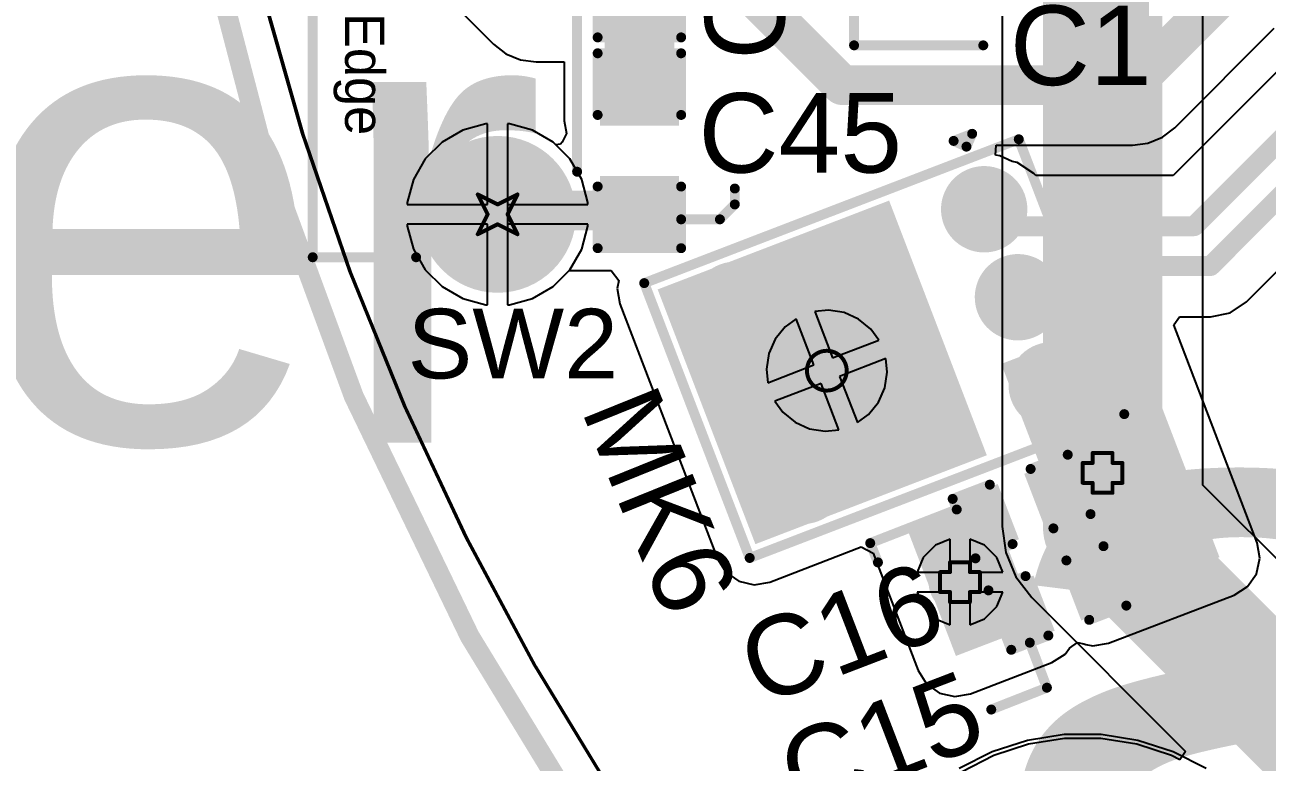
# Model space of a CAD drawing. Header units: millimetres. Extents: x -2.4 to 8.6, y -1 to 5.2.
# Drawn here: x -0.532 to 0.093, y 0.105 to 0.475 of the extents above; entities that cross this region are included whole.
import ezdxf

# ---------------------------------------------------------------- set-up
doc = ezdxf.new("R2010")
doc.units = ezdxf.units.MM
doc.header["$MEASUREMENT"] = 0
for name, color, linetype in [('BottomLayer', 5, 'Continuous'), ('BottomOverlay', 54, 'Continuous'), ('BottomSolder', 6, 'Continuous'), ('DrillDrawing', 1, 'Continuous'), ('Mechanical1', 6, 'Continuous'), ('Mechanical2', 216, 'Continuous'), ('MultiLayer', 9, 'Continuous'), ('PadHoleLayer', 156, 'Continuous'), ('TopLayer', 1, 'Continuous'), ('TopOverlay', 2, 'Continuous'), ('TopPaste', 8, 'Continuous'), ('TopSolder', 216, 'Continuous'), ('ViaHoleLayer', 16, 'Continuous')]:
    doc.layers.add(name, color=color, linetype=linetype)
doc.styles.add('Arial', font='', dxfattribs={"height": 0.2})
doc.styles.add('Arial Black', font='', dxfattribs={"height": 0.2})
doc.styles.get('Arial').set_extended_font_data('Arial')
doc.styles.get('Arial Black').set_extended_font_data('Arial Black', bold=True)

# ---------------------------------------------------------------- blocks, each defined once
blk = doc.blocks.new('K2_1101DF_C4DW_01_1')
at = {"layer": 'BottomLayer'}
h = blk.add_hatch(color=5, dxfattribs=at)
edge = h.paths.add_edge_path()
edge.add_arc((-0.09843, 0), 0.03543, 0, 360)
h = blk.add_hatch(color=5, dxfattribs=at)
edge = h.paths.add_edge_path()
edge.add_arc((0.09843, 0), 0.03543, 0, 360)
at = {"layer": 'BottomSolder'}
h = blk.add_hatch(color=6, dxfattribs=at)
edge = h.paths.add_edge_path()
edge.add_arc((-0.09843, 0), 0.03943, 0, 360)
h = blk.add_hatch(color=6, dxfattribs=at)
edge = h.paths.add_edge_path()
edge.add_arc((0.09843, 0), 0.03943, 0, 360)
at = {"layer": 'MultiLayer'}
h = blk.add_hatch(color=9, dxfattribs=at)
edge = h.paths.add_edge_path()
edge.add_arc((-0.09843, 0), 0.03543, 0, 360)
h = blk.add_hatch(color=9, dxfattribs=at)
edge = h.paths.add_edge_path()
edge.add_arc((0.09843, 0), 0.03543, 0, 360)
at = {"layer": 'PadHoleLayer'}
h = blk.add_hatch(color=156, dxfattribs=at)
edge = h.paths.add_edge_path()
edge.add_arc((-0.09843, 0), 0.01811, 0, 360)
h = blk.add_hatch(color=156, dxfattribs=at)
edge = h.paths.add_edge_path()
edge.add_arc((0.09843, 0), 0.01811, 0, 360)
at = {"layer": 'TopLayer'}
h = blk.add_hatch(color=1, dxfattribs=at)
edge = h.paths.add_edge_path()
edge.add_arc((-0.09843, 0), 0.03543, 0, 360)
h = blk.add_hatch(color=1, dxfattribs=at)
edge = h.paths.add_edge_path()
edge.add_arc((0.09843, 0), 0.03543, 0, 360)
at = {"layer": 'TopSolder'}
h = blk.add_hatch(color=216, dxfattribs=at)
edge = h.paths.add_edge_path()
edge.add_arc((-0.09843, 0), 0.03943, 0, 360)
h = blk.add_hatch(color=216, dxfattribs=at)
edge = h.paths.add_edge_path()
edge.add_arc((0.09843, 0), 0.03943, 0, 360)
at = {"layer": 'TopOverlay'}
for points, const_width in [([(0.077, 0.04), (-0.078, 0.04)], 0.005), ([(-0.12, -0.093), (-0.12, -0.041)], 0.005), ([(0.12, -0.093), (0.12, -0.041)], 0.005), ([(-0.095, -0.07), (-0.087, -0.062)], 0.01), ([(-0.073, -0.062), (-0.087, -0.062)], 0.01), ([(-0.095, -0.082), (-0.095, -0.07)], 0.01), ([(0.12, -0.093), (-0.12, -0.093)], 0.005)]:
    blk.add_lwpolyline(points, dxfattribs=dict(at, const_width=const_width))
for points, const_width in [([(-0.07925, 0.04, 1), (-0.07675, 0.04, 1)], 0.0025), ([(0.07575, 0.04, 1), (0.07825, 0.04, 1)], 0.0025), ([(-0.12125, -0.041, 1), (-0.11875, -0.041, 1)], 0.0025), ([(0.11875, -0.041, 1), (0.12125, -0.041, 1)], 0.0025), ([(-0.0895, -0.062, 1), (-0.0845, -0.062, 1)], 0.005), ([(-0.0895, -0.062, 1), (-0.0845, -0.062, 1)], 0.005), ([(-0.0755, -0.062, 1), (-0.0705, -0.062, 1)], 0.005), ([(-0.0975, -0.07, 1), (-0.0925, -0.07, 1)], 0.005), ([(-0.0975, -0.07, 1), (-0.0925, -0.07, 1)], 0.005), ([(-0.0975, -0.082, 1), (-0.0925, -0.082, 1)], 0.005), ([(-0.12125, -0.093, 1), (-0.11875, -0.093, 1)], 0.0025), ([(-0.12125, -0.093, 1), (-0.11875, -0.093, 1)], 0.0025), ([(0.11875, -0.093, 1), (0.12125, -0.093, 1)], 0.0025), ([(0.11875, -0.093, 1), (0.12125, -0.093, 1)], 0.0025)]:
    blk.add_lwpolyline(points, format="xyb", close=True, dxfattribs=dict(at, const_width=const_width))
blk.add_text('PCB Edge', height=0.019685, dxfattribs=at).set_placement((-0.06428, -0.07672))
blk = doc.blocks.new('R___0603_2')
at = {"layer": 'TopLayer'}
for points in [[(-0.015, 0.0175), (-0.015, -0.0175), (-0.045, -0.0175), (-0.045, 0.0175)], [(0.045, 0.0175), (0.045, -0.0175), (0.015, -0.0175), (0.015, 0.0175)]]:
    blk.add_hatch(color=1, dxfattribs=at).paths.add_polyline_path(points)
at = {"layer": 'TopPaste'}
for points in [[(-0.015, 0.0175), (-0.015, -0.0175), (-0.045, -0.0175), (-0.045, 0.0175)], [(0.045, 0.0175), (0.045, -0.0175), (0.015, -0.0175), (0.015, 0.0175)]]:
    blk.add_hatch(color=8, dxfattribs=at).paths.add_polyline_path(points)
at = {"layer": 'TopSolder'}
for points in [[(-0.011, 0.0215), (-0.011, -0.0215), (-0.049, -0.0215), (-0.049, 0.0215)], [(0.049, 0.0215), (0.049, -0.0215), (0.011, -0.0215), (0.011, 0.0215)]]:
    blk.add_hatch(color=216, dxfattribs=at).paths.add_polyline_path(points)
at = {"layer": 'TopOverlay', "const_width": 0.005}
for points in [[(-0.048, 0.021), (-0.048, -0.021)], [(-0.048, 0.021), (0.048, 0.021)], [(0.048, 0.021), (0.048, -0.021)], [(-0.048, -0.021), (0.048, -0.021)]]:
    blk.add_lwpolyline(points, dxfattribs=at)
at = {"layer": 'TopOverlay', "const_width": 0.0025}
for points in [[(-0.04925, 0.021, 1), (-0.04675, 0.021, 1)], [(-0.04925, 0.021, 1), (-0.04675, 0.021, 1)], [(0.04675, 0.021, 1), (0.04925, 0.021, 1)], [(0.04675, 0.021, 1), (0.04925, 0.021, 1)], [(-0.04925, -0.021, 1), (-0.04675, -0.021, 1)], [(-0.04925, -0.021, 1), (-0.04675, -0.021, 1)], [(0.04675, -0.021, 1), (0.04925, -0.021, 1)], [(0.04675, -0.021, 1), (0.04925, -0.021, 1)]]:
    blk.add_lwpolyline(points, format="xyb", close=True, dxfattribs=at)
blk = doc.blocks.new('C___0603_5')
at = {"layer": 'TopLayer'}
for points in [[(-0.015, 0.0175), (-0.015, -0.0175), (-0.045, -0.0175), (-0.045, 0.0175)], [(0.045, 0.0175), (0.045, -0.0175), (0.015, -0.0175), (0.015, 0.0175)]]:
    blk.add_hatch(color=1, dxfattribs=at).paths.add_polyline_path(points)
at = {"layer": 'TopPaste'}
for points in [[(-0.015, 0.0175), (-0.015, -0.0175), (-0.045, -0.0175), (-0.045, 0.0175)], [(0.045, 0.0175), (0.045, -0.0175), (0.015, -0.0175), (0.015, 0.0175)]]:
    blk.add_hatch(color=8, dxfattribs=at).paths.add_polyline_path(points)
at = {"layer": 'TopSolder'}
for points in [[(-0.01264, 0.01986), (-0.01264, -0.01986), (-0.04736, -0.01986), (-0.04736, 0.01986)], [(0.04736, 0.01986), (0.04736, -0.01986), (0.01264, -0.01986), (0.01264, 0.01986)]]:
    blk.add_hatch(color=216, dxfattribs=at).paths.add_polyline_path(points)
at = {"layer": 'TopOverlay', "const_width": 0.005}
for points in [[(-0.049, 0.021), (-0.049, -0.021)], [(-0.049, 0.021), (-0.018, 0.021)], [(0.018, 0.021), (0.049, 0.021)], [(0.049, 0.021), (0.049, -0.021)], [(-0.049, -0.021), (-0.018, -0.021)], [(0.018, -0.021), (0.049, -0.021)]]:
    blk.add_lwpolyline(points, dxfattribs=at)
at = {"layer": 'TopOverlay', "const_width": 0.0025}
for points in [[(-0.05025, 0.021, 1), (-0.04775, 0.021, 1)], [(-0.05025, 0.021, 1), (-0.04775, 0.021, 1)], [(-0.01925, 0.021, 1), (-0.01675, 0.021, 1)], [(0.01675, 0.021, 1), (0.01925, 0.021, 1)], [(0.04775, 0.021, 1), (0.05025, 0.021, 1)], [(0.04775, 0.021, 1), (0.05025, 0.021, 1)], [(-0.05025, -0.021, 1), (-0.04775, -0.021, 1)], [(-0.05025, -0.021, 1), (-0.04775, -0.021, 1)], [(-0.01925, -0.021, 1), (-0.01675, -0.021, 1)], [(0.01675, -0.021, 1), (0.01925, -0.021, 1)], [(0.04775, -0.021, 1), (0.05025, -0.021, 1)], [(0.04775, -0.021, 1), (0.05025, -0.021, 1)]]:
    blk.add_lwpolyline(points, format="xyb", close=True, dxfattribs=at)
blk = doc.blocks.new('SPM0687LR5H_1_22')
at = {"layer": 'BottomSolder'}
h = blk.add_hatch(color=6, dxfattribs=at)
edge = h.paths.add_edge_path()
edge.add_arc((0, -0.03594), 0.004, 0, 360)
at = {"layer": 'PadHoleLayer'}
h = blk.add_hatch(color=156, dxfattribs=at)
edge = h.paths.add_edge_path()
edge.add_arc((0, -0.03594), 0.02018, 0, 360)
at = {"layer": 'TopLayer'}
h = blk.add_hatch(color=1, dxfattribs=at)
edge = h.paths.add_edge_path()
edge.add_arc((-0.0474, 0.06705), 0.01772, 0, 360)
h = blk.add_hatch(color=1, dxfattribs=at)
edge = h.paths.add_edge_path()
edge.add_arc((0, 0.06705), 0.01772, 0, 360)
h = blk.add_hatch(color=1, dxfattribs=at)
edge = h.paths.add_edge_path()
edge.add_arc((0.0474, 0.06705), 0.01772, 0, 360)
h = blk.add_hatch(color=1, dxfattribs=at)
edge = h.paths.add_edge_path()
edge.add_arc((0, -0.03594), 0.03299, 0, 360)
h = blk.add_hatch(color=1, dxfattribs=at)
edge = h.paths.add_edge_path()
edge.add_arc((-0.0474, -0.06705), 0.01772, 0, 360)
h = blk.add_hatch(color=1, dxfattribs=at)
edge = h.paths.add_edge_path()
edge.add_arc((0.0474, -0.06705), 0.01772, 0, 360)
at = {"layer": 'TopPaste'}
h = blk.add_hatch(color=8, dxfattribs=at)
edge = h.paths.add_edge_path()
edge.add_arc((-0.0474, 0.06705), 0.01772, 0, 360)
h = blk.add_hatch(color=8, dxfattribs=at)
edge = h.paths.add_edge_path()
edge.add_arc((0, 0.06705), 0.01772, 0, 360)
h = blk.add_hatch(color=8, dxfattribs=at)
edge = h.paths.add_edge_path()
edge.add_arc((0.0474, 0.06705), 0.01772, 0, 360)
h = blk.add_hatch(color=8, dxfattribs=at)
edge = h.paths.add_edge_path()
edge.add_arc((-0.0474, -0.06705), 0.01772, 0, 360)
h = blk.add_hatch(color=8, dxfattribs=at)
edge = h.paths.add_edge_path()
edge.add_arc((0.0474, -0.06705), 0.01772, 0, 360)
at = {"layer": 'TopSolder'}
h = blk.add_hatch(color=216, dxfattribs=at)
edge = h.paths.add_edge_path()
edge.add_arc((-0.0474, 0.06705), 0.02172, 0, 360)
h = blk.add_hatch(color=216, dxfattribs=at)
edge = h.paths.add_edge_path()
edge.add_arc((0, 0.06705), 0.02172, 0, 360)
h = blk.add_hatch(color=216, dxfattribs=at)
edge = h.paths.add_edge_path()
edge.add_arc((0.0474, 0.06705), 0.02172, 0, 360)
h = blk.add_hatch(color=216, dxfattribs=at)
edge = h.paths.add_edge_path()
edge.add_arc((0, -0.03594), 0.03699, 0, 360)
h = blk.add_hatch(color=216, dxfattribs=at)
edge = h.paths.add_edge_path()
edge.add_arc((-0.0474, -0.06705), 0.02172, 0, 360)
h = blk.add_hatch(color=216, dxfattribs=at)
edge = h.paths.add_edge_path()
edge.add_arc((0.0474, -0.06705), 0.02172, 0, 360)
at = {"layer": 'TopOverlay', "const_width": 0.005}
for points in [[(-0.07402, 0.09591), (0.07402, 0.09591)], [(-0.07402, -0.10591), (-0.07402, 0.09591)], [(0.07402, -0.10591), (0.07402, 0.09591)], [(-0.08, 0.07), (-0.085, 0.075)], [(-0.085, 0.065), (-0.085, 0.075)], [(-0.085, 0.065), (-0.08, 0.07)], [(-0.07402, -0.10591), (0.07402, -0.10591)]]:
    blk.add_lwpolyline(points, dxfattribs=at)
at = {"layer": 'TopOverlay', "const_width": 0.0025}
for points in [[(-0.07527, 0.09591, 1), (-0.07277, 0.09591, 1)], [(-0.07527, 0.09591, 1), (-0.07277, 0.09591, 1)], [(0.07277, 0.09591, 1), (0.07527, 0.09591, 1)], [(0.07277, 0.09591, 1), (0.07527, 0.09591, 1)], [(-0.08625, 0.075, 1), (-0.08375, 0.075, 1)], [(-0.08625, 0.075, 1), (-0.08375, 0.075, 1)], [(-0.08125, 0.07, 1), (-0.07875, 0.07, 1)], [(-0.08125, 0.07, 1), (-0.07875, 0.07, 1)], [(-0.08625, 0.065, 1), (-0.08375, 0.065, 1)], [(-0.08625, 0.065, 1), (-0.08375, 0.065, 1)], [(-0.07527, -0.10591, 1), (-0.07277, -0.10591, 1)], [(-0.07527, -0.10591, 1), (-0.07277, -0.10591, 1)], [(0.07277, -0.10591, 1), (0.07527, -0.10591, 1)], [(0.07277, -0.10591, 1), (0.07527, -0.10591, 1)]]:
    blk.add_lwpolyline(points, format="xyb", close=True, dxfattribs=at)
blk = doc.blocks.new('C___0402_61')
at = {"layer": 'TopLayer'}
for points in [[(-0.0275, -0.0125), (-0.0275, 0.0125), (-0.0095, 0.0125), (-0.0095, -0.0125)], [(0.0095, -0.0125), (0.0095, 0.0125), (0.0275, 0.0125), (0.0275, -0.0125)]]:
    blk.add_hatch(color=1, dxfattribs=at).paths.add_polyline_path(points)
at = {"layer": 'TopPaste'}
for points in [[(-0.0275, -0.0125), (-0.0275, 0.0125), (-0.0095, 0.0125), (-0.0095, -0.0125)], [(0.0095, -0.0125), (0.0095, 0.0125), (0.0275, 0.0125), (0.0275, -0.0125)]]:
    blk.add_hatch(color=8, dxfattribs=at).paths.add_polyline_path(points)
at = {"layer": 'TopSolder'}
for points in [[(-0.02986, -0.01486), (-0.02986, 0.01486), (-0.00714, 0.01486), (-0.00714, -0.01486)], [(0.00714, -0.01486), (0.00714, 0.01486), (0.02986, 0.01486), (0.02986, -0.01486)]]:
    blk.add_hatch(color=216, dxfattribs=at).paths.add_polyline_path(points)
at = {"layer": 'TopOverlay', "const_width": 0.005}
for points in [[(-0.031, -0.016), (-0.031, 0.016)], [(-0.011, 0.016), (-0.031, 0.016)], [(0.031, 0.016), (0.011, 0.016)], [(0.031, -0.016), (0.031, 0.016)], [(-0.011, -0.016), (-0.031, -0.016)], [(0.031, -0.016), (0.011, -0.016)]]:
    blk.add_lwpolyline(points, dxfattribs=at)
at = {"layer": 'TopOverlay', "const_width": 0.0025}
for points in [[(-0.03225, 0.016, 1), (-0.02975, 0.016, 1)], [(-0.03225, 0.016, 1), (-0.02975, 0.016, 1)], [(-0.01225, 0.016, 1), (-0.00975, 0.016, 1)], [(0.00975, 0.016, 1), (0.01225, 0.016, 1)], [(0.02975, 0.016, 1), (0.03225, 0.016, 1)], [(0.02975, 0.016, 1), (0.03225, 0.016, 1)], [(-0.03225, -0.016, 1), (-0.02975, -0.016, 1)], [(-0.03225, -0.016, 1), (-0.02975, -0.016, 1)], [(-0.01225, -0.016, 1), (-0.00975, -0.016, 1)], [(0.00975, -0.016, 1), (0.01225, -0.016, 1)], [(0.02975, -0.016, 1), (0.03225, -0.016, 1)], [(0.02975, -0.016, 1), (0.03225, -0.016, 1)]]:
    blk.add_lwpolyline(points, format="xyb", close=True, dxfattribs=at)
blk = doc.blocks.new('C___0402_62')
at = {"layer": 'TopLayer'}
for points in [[(-0.0275, -0.0125), (-0.0275, 0.0125), (-0.0095, 0.0125), (-0.0095, -0.0125)], [(0.0095, -0.0125), (0.0095, 0.0125), (0.0275, 0.0125), (0.0275, -0.0125)]]:
    blk.add_hatch(color=1, dxfattribs=at).paths.add_polyline_path(points)
at = {"layer": 'TopPaste'}
for points in [[(-0.0275, -0.0125), (-0.0275, 0.0125), (-0.0095, 0.0125), (-0.0095, -0.0125)], [(0.0095, -0.0125), (0.0095, 0.0125), (0.0275, 0.0125), (0.0275, -0.0125)]]:
    blk.add_hatch(color=8, dxfattribs=at).paths.add_polyline_path(points)
at = {"layer": 'TopSolder'}
for points in [[(-0.02986, -0.01486), (-0.02986, 0.01486), (-0.00714, 0.01486), (-0.00714, -0.01486)], [(0.00714, -0.01486), (0.00714, 0.01486), (0.02986, 0.01486), (0.02986, -0.01486)]]:
    blk.add_hatch(color=216, dxfattribs=at).paths.add_polyline_path(points)
at = {"layer": 'TopOverlay', "const_width": 0.005}
for points in [[(-0.011, 0.016), (-0.031, 0.016)], [(-0.031, -0.016), (-0.031, 0.016)], [(0.031, 0.016), (0.011, 0.016)], [(0.031, -0.016), (0.031, 0.016)], [(-0.011, -0.016), (-0.031, -0.016)], [(0.031, -0.016), (0.011, -0.016)]]:
    blk.add_lwpolyline(points, dxfattribs=at)
at = {"layer": 'TopOverlay', "const_width": 0.0025}
for points in [[(-0.03225, 0.016, 1), (-0.02975, 0.016, 1)], [(-0.03225, 0.016, 1), (-0.02975, 0.016, 1)], [(-0.01225, 0.016, 1), (-0.00975, 0.016, 1)], [(0.00975, 0.016, 1), (0.01225, 0.016, 1)], [(0.02975, 0.016, 1), (0.03225, 0.016, 1)], [(0.02975, 0.016, 1), (0.03225, 0.016, 1)], [(-0.03225, -0.016, 1), (-0.02975, -0.016, 1)], [(-0.03225, -0.016, 1), (-0.02975, -0.016, 1)], [(-0.01225, -0.016, 1), (-0.00975, -0.016, 1)], [(0.00975, -0.016, 1), (0.01225, -0.016, 1)], [(0.02975, -0.016, 1), (0.03225, -0.016, 1)], [(0.02975, -0.016, 1), (0.03225, -0.016, 1)]]:
    blk.add_lwpolyline(points, format="xyb", close=True, dxfattribs=at)

msp = doc.modelspace()

# ---------------------------------------------------------------- hatches: boundary and pattern name
at = {"layer": 'BottomLayer'}
h = msp.add_hatch(color=5, dxfattribs=at)
edge = h.paths.add_edge_path()
edge.add_arc((0.01, 0.25), 0.01181, 0, 360)
h = msp.add_hatch(color=5, dxfattribs=at)
edge = h.paths.add_edge_path()
edge.add_arc((-0.06173, 0.1951), 0.01181, 0, 360)
at = {"layer": 'BottomSolder'}
h = msp.add_hatch(color=6, dxfattribs=at)
edge = h.paths.add_edge_path()
edge.add_arc((0.01, 0.25), 0.01581, 0, 360)
h = msp.add_hatch(color=6, dxfattribs=at)
edge = h.paths.add_edge_path()
edge.add_arc((-0.06173, 0.1951), 0.01581, 0, 360)
at = {"layer": 'TopLayer'}
for points in [[(-0.2405, 0.427), (-0.2055, 0.427), (-0.2055, 0.487), (-0.2405, 0.487)], [(-0.21381, 0.34225), (-0.16465, 0.21418), (-0.04823, 0.25887), (-0.09738, 0.38694)], [(0.06881, 0.20759), (0.02219, 0.32904), (-0.04097, 0.30479), (0.00565, 0.18335)], [(-0.02282, 0.17367), (-0.04686, 0.2363), (-0.08782, 0.22058), (-0.06377, 0.15795)]]:
    msp.add_hatch(color=1, dxfattribs=at).paths.add_polyline_path(points)
h = msp.add_hatch(color=1, dxfattribs=at)
edge = h.paths.add_edge_path()
edge.add_arc((0.01, 0.25), 0.01181, 0, 360)
h = msp.add_hatch(color=1, dxfattribs=at)
edge = h.paths.add_edge_path()
edge.add_arc((-0.06173, 0.1951), 0.01181, 0, 360)
at = {"layer": 'TopSolder'}
h = msp.add_hatch(color=216, dxfattribs=at)
edge = h.paths.add_edge_path()
edge.add_arc((0.01, 0.25), 0.01581, 0, 360)
h = msp.add_hatch(color=216, dxfattribs=at)
edge = h.paths.add_edge_path()
edge.add_arc((-0.06173, 0.1951), 0.01581, 0, 360)
at = {"layer": 'ViaHoleLayer'}
h = msp.add_hatch(color=16, dxfattribs=at)
edge = h.paths.add_edge_path()
edge.add_arc((0.01, 0.25), 0.00591, 0, 360)
h = msp.add_hatch(color=16, dxfattribs=at)
edge = h.paths.add_edge_path()
edge.add_arc((-0.06173, 0.1951), 0.00591, 0, 360)

# ---------------------------------------------------------------- linework, layer by layer
at = {"layer": 'BottomLayer'}
for p, q in [((-0.04043, 0.7192), (-0.04043, 0.25)), ((0.06043, 0.25), (0.06043, 0.71711)), ((-0.39277, 0.42077), (-0.41277, 0.49106)), ((-0.30031, 0.42545), (-0.31187, 0.42235)), ((-0.29933, 0.42545), (-0.30031, 0.42545)), ((-0.29933, 0.38502), (-0.29933, 0.42545)), ((-0.28835, 0.42545), (-0.28933, 0.42545)), ((-0.28933, 0.42545), (-0.28933, 0.38502)), ((-0.27679, 0.42235), (-0.28835, 0.42545)), ((-0.36902, 0.35165), (-0.39277, 0.42077)), ((-0.31187, 0.42235), (-0.32223, 0.41637)), ((-0.26643, 0.41637), (-0.27679, 0.42235)), ((-0.32223, 0.41637), (-0.33069, 0.40791)), ((-0.25798, 0.40791), (-0.26643, 0.41637)), ((-0.33069, 0.40791), (-0.33667, 0.39755)), ((-0.25199, 0.39755), (-0.25798, 0.40791)), ((-0.33667, 0.39755), (-0.33976, 0.386)), ((-0.2489, 0.386), (-0.25199, 0.39755)), ((-0.33976, 0.386), (-0.33976, 0.38502)), ((-0.33976, 0.38502), (-0.29933, 0.38502)), ((-0.28933, 0.38502), (-0.2489, 0.38502)), ((-0.2489, 0.38502), (-0.2489, 0.386)), ((-0.29933, 0.37502), (-0.33976, 0.37502)), ((-0.33976, 0.37502), (-0.33976, 0.37403)), ((-0.29933, 0.33458), (-0.29933, 0.37502)), ((-0.2489, 0.37502), (-0.28933, 0.37502)), ((-0.28933, 0.37502), (-0.28933, 0.33458)), ((-0.2489, 0.37403), (-0.2489, 0.37502)), ((-0.33976, 0.37403), (-0.33667, 0.36248)), ((-0.25199, 0.36248), (-0.2489, 0.37403)), ((-0.33667, 0.36248), (-0.33069, 0.35212)), ((-0.25798, 0.35212), (-0.25199, 0.36248)), ((-0.34157, 0.28392), (-0.36902, 0.35165)), ((-0.33069, 0.35212), (-0.32223, 0.34366)), ((-0.26643, 0.34366), (-0.25798, 0.35212)), ((-0.32223, 0.34366), (-0.31187, 0.33768)), ((-0.31187, 0.33768), (-0.30031, 0.33458)), ((-0.28835, 0.33458), (-0.27679, 0.33768)), ((-0.27679, 0.33768), (-0.26643, 0.34366)), ((-0.30031, 0.33458), (-0.29933, 0.33458)), ((-0.28933, 0.33458), (-0.28835, 0.33458)), ((-0.12792, 0.33184), (-0.13476, 0.33112)), ((-0.12007, 0.33059), (-0.12792, 0.33184)), ((-0.1441, 0.32753), (-0.14967, 0.32349)), ((-0.13517, 0.30429), (-0.1441, 0.32753)), ((-0.13476, 0.33112), (-0.12584, 0.30787)), ((-0.11281, 0.32736), (-0.12007, 0.33059)), ((-0.10664, 0.32236), (-0.11281, 0.32736)), ((-0.14967, 0.32349), (-0.15467, 0.31731)), ((-0.10259, 0.31679), (-0.10664, 0.32236)), ((-0.15467, 0.31731), (-0.1579, 0.31005)), ((-0.12584, 0.30787), (-0.10259, 0.31679)), ((-0.1579, 0.31005), (-0.15914, 0.30221)), ((-0.09901, 0.30746), (-0.12226, 0.29853)), ((-0.09829, 0.30061), (-0.09901, 0.30746)), ((-0.15914, 0.30221), (-0.15842, 0.29536)), ((-0.15842, 0.29536), (-0.13517, 0.30429)), ((-0.09953, 0.29277), (-0.09829, 0.30061)), ((-0.13159, 0.29495), (-0.15484, 0.28603)), ((-0.12267, 0.2717), (-0.13159, 0.29495)), ((-0.12226, 0.29853), (-0.11333, 0.27529)), ((-0.10276, 0.28551), (-0.09953, 0.29277)), ((-0.31052, 0.21776), (-0.34157, 0.28392)), ((-0.15484, 0.28603), (-0.15079, 0.28046)), ((-0.10776, 0.27933), (-0.10276, 0.28551)), ((-0.15079, 0.28046), (-0.14462, 0.27546)), ((-0.14462, 0.27546), (-0.13736, 0.27223)), ((-0.11333, 0.27529), (-0.10776, 0.27933)), ((-0.13736, 0.27223), (-0.12951, 0.27098)), ((-0.12951, 0.27098), (-0.12267, 0.2717)), ((-0.04043, 0.25), (-0.04043, 0.223)), ((0.06043, 0.24389), (0.06043, 0.25)), ((0.37889, -0.07457), (0.06043, 0.24389)), ((-0.04043, 0.223), (-0.03871, 0.20995)), ((-0.27595, 0.15337), (-0.31052, 0.21776)), ((-0.07409, 0.21359), (-0.08022, 0.20746)), ((-0.06673, 0.21664), (-0.07409, 0.21359)), ((-0.06673, 0.2001), (-0.06673, 0.21664)), ((-0.04938, 0.21359), (-0.05673, 0.21664)), ((-0.05673, 0.21664), (-0.05673, 0.2001)), ((-0.04324, 0.20746), (-0.04938, 0.21359)), ((-0.08022, 0.20746), (-0.08327, 0.2001)), ((-0.0402, 0.2001), (-0.04324, 0.20746)), ((-0.03871, 0.20995), (-0.03367, 0.19778)), ((-0.08327, 0.2001), (-0.06673, 0.2001)), ((-0.05673, 0.2001), (-0.0402, 0.2001)), ((-0.03367, 0.19778), (-0.02566, 0.18734)), ((-0.06673, 0.1901), (-0.08327, 0.1901)), ((-0.08327, 0.1901), (-0.08022, 0.18275)), ((-0.06673, 0.17357), (-0.06673, 0.1901)), ((-0.0402, 0.1901), (-0.05673, 0.1901)), ((-0.05673, 0.1901), (-0.05673, 0.17357)), ((-0.04324, 0.18275), (-0.0402, 0.1901)), ((-0.08022, 0.18275), (-0.07409, 0.17661)), ((-0.04938, 0.17661), (-0.04324, 0.18275)), ((-0.02566, 0.18734), (0.05179, 0.10989)), ((-0.07409, 0.17661), (-0.06673, 0.17357)), ((-0.05673, 0.17357), (-0.04938, 0.17661)), ((-0.23797, 0.09093), (-0.27595, 0.15337)), ((-0.02726, 0.11356), (-0.04469, 0.1079)), ((-0.00916, 0.11643), (-0.02726, 0.11356)), ((0.00916, 0.11643), (-0.00916, 0.11643)), ((0.02726, 0.11356), (0.00916, 0.11643)), ((0.04469, 0.1079), (0.02726, 0.11356)), ((-0.04469, 0.1079), (-0.06102, 0.09958)), ((0.04881, 0.1058), (0.04469, 0.1079)), ((0.05179, 0.10989), (0.04881, 0.1058))]:
    msp.add_line(p, q, dxfattribs=at)
at = {"layer": 'BottomLayer', "const_width": 0.06}
for points in [[(0.01, 0.25), (0.01, 0.738)], [(0.01, 0.223), (0.01, 0.25)], [(0.01, 0.223), (0.358, -0.125)]]:
    msp.add_lwpolyline(points, dxfattribs=at)
at = {"layer": 'BottomLayer', "const_width": 0.03}
for points in [[(-0.005, 0.25, 1), (0.025, 0.25, 1)], [(-0.005, 0.25, 1), (0.025, 0.25, 1)], [(-0.005, 0.223, 1), (0.025, 0.223, 1)], [(-0.005, 0.223, 1), (0.025, 0.223, 1)]]:
    msp.add_lwpolyline(points, format="xyb", close=True, dxfattribs=at)
at = {"layer": 'DrillDrawing', "const_width": 0.002}
for points in [[(-0.30433, 0.39002), (-0.29433, 0.38502)], [(-0.30433, 0.39002), (-0.29933, 0.38002)], [(-0.29433, 0.38502), (-0.28433, 0.39002)], [(-0.28933, 0.38002), (-0.28433, 0.39002)], [(-0.30433, 0.37002), (-0.29933, 0.38002)], [(-0.30433, 0.37002), (-0.29433, 0.37502)], [(-0.29433, 0.37502), (-0.28433, 0.37002)], [(-0.28933, 0.38002), (-0.28433, 0.37002)], [(0.005, 0.255), (0.005, 0.26)], [(0.005, 0.26), (0.015, 0.26)], [(0.015, 0.255), (0.015, 0.26)], [(0, 0.245), (0, 0.255)], [(0, 0.255), (0.005, 0.255)], [(0.015, 0.255), (0.02, 0.255)], [(0.02, 0.245), (0.02, 0.255)], [(0, 0.245), (0.005, 0.245)], [(0.005, 0.24), (0.005, 0.245)], [(0.015, 0.245), (0.02, 0.245)], [(0.015, 0.24), (0.015, 0.245)], [(0.005, 0.24), (0.015, 0.24)], [(-0.07173, 0.1901), (-0.07173, 0.2001)], [(-0.07173, 0.2001), (-0.06673, 0.2001)], [(-0.06673, 0.2001), (-0.06673, 0.2051)], [(-0.06673, 0.2051), (-0.05673, 0.2051)], [(-0.05673, 0.2001), (-0.05673, 0.2051)], [(-0.05673, 0.2001), (-0.05173, 0.2001)], [(-0.05173, 0.1901), (-0.05173, 0.2001)], [(-0.07173, 0.1901), (-0.06673, 0.1901)], [(-0.06673, 0.1851), (-0.06673, 0.1901)], [(-0.05673, 0.1901), (-0.05173, 0.1901)], [(-0.05673, 0.1851), (-0.05673, 0.1901)], [(-0.06673, 0.1851), (-0.05673, 0.1851)]]:
    msp.add_lwpolyline(points, dxfattribs=at)
at = {"layer": 'DrillDrawing'}
for points, const_width in [([(-0.30483, 0.39002, 1), (-0.30383, 0.39002, 1)], 0.001), ([(-0.30483, 0.39002, 1), (-0.30383, 0.39002, 1)], 0.001), ([(-0.28483, 0.39002, 1), (-0.28383, 0.39002, 1)], 0.001), ([(-0.28483, 0.39002, 1), (-0.28383, 0.39002, 1)], 0.001), ([(-0.29483, 0.38502, 1), (-0.29383, 0.38502, 1)], 0.001), ([(-0.29483, 0.38502, 1), (-0.29383, 0.38502, 1)], 0.001), ([(-0.29983, 0.38002, 1), (-0.29883, 0.38002, 1)], 0.001), ([(-0.29983, 0.38002, 1), (-0.29883, 0.38002, 1)], 0.001), ([(-0.29483, 0.37502, 1), (-0.29383, 0.37502, 1)], 0.001), ([(-0.29483, 0.37502, 1), (-0.29383, 0.37502, 1)], 0.001), ([(-0.28983, 0.38002, 1), (-0.28883, 0.38002, 1)], 0.001), ([(-0.28983, 0.38002, 1), (-0.28883, 0.38002, 1)], 0.001), ([(-0.30483, 0.37002, 1), (-0.30383, 0.37002, 1)], 0.001), ([(-0.30483, 0.37002, 1), (-0.30383, 0.37002, 1)], 0.001), ([(-0.28483, 0.37002, 1), (-0.28383, 0.37002, 1)], 0.001), ([(-0.28483, 0.37002, 1), (-0.28383, 0.37002, 1)], 0.001), ([(-0.11872, 0.30141, 1), (-0.13872, 0.30141, 1)], 0.002), ([(-0.13922, 0.30141, 1), (-0.13822, 0.30141, 1)], 0.001), ([(-0.11922, 0.30141, 1), (-0.11822, 0.30141, 1)], 0.001), ([(0.0045, 0.26, 1), (0.0055, 0.26, 1)], 0.001), ([(0.0045, 0.26, 1), (0.0055, 0.26, 1)], 0.001), ([(0.0145, 0.26, 1), (0.0155, 0.26, 1)], 0.001), ([(0.0145, 0.26, 1), (0.0155, 0.26, 1)], 0.001), ([(-0.0005, 0.255, 1), (0.0005, 0.255, 1)], 0.001), ([(-0.0005, 0.255, 1), (0.0005, 0.255, 1)], 0.001), ([(0.0045, 0.255, 1), (0.0055, 0.255, 1)], 0.001), ([(0.0045, 0.255, 1), (0.0055, 0.255, 1)], 0.001), ([(0.0145, 0.255, 1), (0.0155, 0.255, 1)], 0.001), ([(0.0145, 0.255, 1), (0.0155, 0.255, 1)], 0.001), ([(0.0195, 0.255, 1), (0.0205, 0.255, 1)], 0.001), ([(0.0195, 0.255, 1), (0.0205, 0.255, 1)], 0.001), ([(-0.0005, 0.245, 1), (0.0005, 0.245, 1)], 0.001), ([(-0.0005, 0.245, 1), (0.0005, 0.245, 1)], 0.001), ([(0.0045, 0.245, 1), (0.0055, 0.245, 1)], 0.001), ([(0.0045, 0.245, 1), (0.0055, 0.245, 1)], 0.001), ([(0.0145, 0.245, 1), (0.0155, 0.245, 1)], 0.001), ([(0.0145, 0.245, 1), (0.0155, 0.245, 1)], 0.001), ([(0.0195, 0.245, 1), (0.0205, 0.245, 1)], 0.001), ([(0.0195, 0.245, 1), (0.0205, 0.245, 1)], 0.001), ([(0.0045, 0.24, 1), (0.0055, 0.24, 1)], 0.001), ([(0.0045, 0.24, 1), (0.0055, 0.24, 1)], 0.001), ([(0.0145, 0.24, 1), (0.0155, 0.24, 1)], 0.001), ([(0.0145, 0.24, 1), (0.0155, 0.24, 1)], 0.001), ([(-0.07223, 0.2001, 1), (-0.07123, 0.2001, 1)], 0.001), ([(-0.07223, 0.2001, 1), (-0.07123, 0.2001, 1)], 0.001), ([(-0.06723, 0.2051, 1), (-0.06623, 0.2051, 1)], 0.001), ([(-0.06723, 0.2051, 1), (-0.06623, 0.2051, 1)], 0.001), ([(-0.06723, 0.2001, 1), (-0.06623, 0.2001, 1)], 0.001), ([(-0.06723, 0.2001, 1), (-0.06623, 0.2001, 1)], 0.001), ([(-0.05723, 0.2051, 1), (-0.05623, 0.2051, 1)], 0.001), ([(-0.05723, 0.2051, 1), (-0.05623, 0.2051, 1)], 0.001), ([(-0.05723, 0.2001, 1), (-0.05623, 0.2001, 1)], 0.001), ([(-0.05723, 0.2001, 1), (-0.05623, 0.2001, 1)], 0.001), ([(-0.05223, 0.2001, 1), (-0.05123, 0.2001, 1)], 0.001), ([(-0.05223, 0.2001, 1), (-0.05123, 0.2001, 1)], 0.001), ([(-0.07223, 0.1901, 1), (-0.07123, 0.1901, 1)], 0.001), ([(-0.07223, 0.1901, 1), (-0.07123, 0.1901, 1)], 0.001), ([(-0.06723, 0.1901, 1), (-0.06623, 0.1901, 1)], 0.001), ([(-0.06723, 0.1901, 1), (-0.06623, 0.1901, 1)], 0.001), ([(-0.05723, 0.1901, 1), (-0.05623, 0.1901, 1)], 0.001), ([(-0.05723, 0.1901, 1), (-0.05623, 0.1901, 1)], 0.001), ([(-0.05223, 0.1901, 1), (-0.05123, 0.1901, 1)], 0.001), ([(-0.05223, 0.1901, 1), (-0.05123, 0.1901, 1)], 0.001), ([(-0.06723, 0.1851, 1), (-0.06623, 0.1851, 1)], 0.001), ([(-0.06723, 0.1851, 1), (-0.06623, 0.1851, 1)], 0.001), ([(-0.05723, 0.1851, 1), (-0.05623, 0.1851, 1)], 0.001), ([(-0.05723, 0.1851, 1), (-0.05623, 0.1851, 1)], 0.001)]:
    msp.add_lwpolyline(points, format="xyb", close=True, dxfattribs=dict(at, const_width=const_width))
at = {"layer": 'Mechanical2', "const_width": 0.01}
msp.add_lwpolyline([(1.33424, 2.13536, -6.230382), (0.47179, 2.13624)], format="xyb", dxfattribs=at)
at = {"layer": 'TopLayer'}
for p, q in [((-0.39177, 0.42012), (-0.41177, 0.49041)), ((-0.31573, 0.48493), (-0.2964, 0.4656)), ((0.11919, 0.47321), (0.04551, 0.39953)), ((0.0464, 0.4236), (0.0964, 0.4736)), ((-0.2964, 0.4656), (-0.2964, 0.4656)), ((-0.2964, 0.4656), (-0.29013, 0.4608)), ((-0.29013, 0.4608), (-0.28283, 0.45777)), ((-0.28283, 0.45777), (-0.275, 0.45674)), ((-0.275, 0.45674), (-0.26089, 0.45674)), ((-0.26089, 0.45674), (-0.26089, 0.427)), ((-0.30031, 0.42545), (-0.31187, 0.42235)), ((-0.29933, 0.42545), (-0.30031, 0.42545)), ((-0.29933, 0.38502), (-0.29933, 0.42545)), ((-0.28835, 0.42545), (-0.28933, 0.42545)), ((-0.28933, 0.42545), (-0.28933, 0.38002)), ((-0.27679, 0.42235), (-0.28835, 0.42545)), ((-0.26089, 0.427), (-0.25965, 0.42075)), ((-0.36802, 0.35101), (-0.39177, 0.42012)), ((-0.31187, 0.42235), (-0.32223, 0.41637)), ((-0.26643, 0.41637), (-0.27679, 0.42235)), ((-0.25965, 0.42075), (-0.26181, 0.4163)), ((0.03283, 0.41577), (0.04013, 0.41879)), ((0.04013, 0.41879), (0.0464, 0.4236)), ((-0.32223, 0.41637), (-0.33069, 0.40791)), ((-0.26497, 0.41491), (-0.26643, 0.41637)), ((-0.26271, 0.41524), (-0.26497, 0.41491)), ((-0.26181, 0.4163), (-0.26271, 0.41524)), ((-0.04391, 0.40974), (-0.04352, 0.41474)), ((-0.04352, 0.41474), (0.025, 0.41474)), ((0.025, 0.41474), (0.03283, 0.41577)), ((-0.33069, 0.40791), (-0.33667, 0.39755)), ((-0.04161, 0.40938), (-0.04391, 0.40974)), ((-0.03542, 0.40662), (-0.04161, 0.40938)), ((-0.03291, 0.40612), (-0.03542, 0.40662)), ((0.08238, 0.33601), (0.15288, 0.40651)), ((-0.02464, 0.4006), (-0.03291, 0.40612)), ((-0.02358, 0.39953), (-0.02464, 0.4006)), ((-0.33667, 0.39755), (-0.33976, 0.386)), ((0.04551, 0.39953), (-0.02358, 0.39953)), ((-0.33976, 0.386), (-0.33976, 0.38502)), ((-0.33976, 0.38502), (-0.29933, 0.38502)), ((-0.29933, 0.37502), (-0.33976, 0.37502)), ((-0.33976, 0.37502), (-0.33976, 0.37403)), ((-0.29933, 0.33458), (-0.29933, 0.37502)), ((-0.28933, 0.38002), (-0.28933, 0.33458)), ((-0.33976, 0.37403), (-0.33667, 0.36248)), ((-0.33667, 0.36248), (-0.33069, 0.35212)), ((-0.34057, 0.28327), (-0.36802, 0.35101)), ((-0.33069, 0.35212), (-0.32223, 0.34366)), ((-0.26643, 0.34366), (-0.25835, 0.35174)), ((-0.25835, 0.35174), (-0.23725, 0.35174)), ((-0.23725, 0.35174), (-0.2333, 0.34674)), ((-0.2333, 0.34674), (-0.2342, 0.34278)), ((-0.32223, 0.34366), (-0.31187, 0.33768)), ((-0.31187, 0.33768), (-0.30031, 0.33458)), ((-0.28835, 0.33458), (-0.27679, 0.33768)), ((-0.27679, 0.33768), (-0.26643, 0.34366)), ((-0.2342, 0.34278), (-0.23285, 0.33494)), ((-0.30031, 0.33458), (-0.29933, 0.33458)), ((-0.28933, 0.33458), (-0.28835, 0.33458)), ((-0.23285, 0.33494), (-0.18369, 0.20687)), ((0.07411, 0.33049), (0.08238, 0.33601)), ((0.0458, 0.32443), (0.04863, 0.32855)), ((0.04863, 0.32855), (0.06435, 0.32855)), ((0.06435, 0.32855), (0.07411, 0.33049)), ((0.08785, 0.2149), (0.0458, 0.32443)), ((-0.30952, 0.21711), (-0.34057, 0.28327)), ((-0.27496, 0.15272), (-0.30952, 0.21711)), ((-0.15735, 0.19514), (-0.11149, 0.21275)), ((-0.11149, 0.21275), (-0.10548, 0.2097)), ((0.08919, 0.20706), (0.08785, 0.2149)), ((-0.18369, 0.20687), (-0.17945, 0.20014)), ((-0.10548, 0.2097), (-0.08281, 0.15064)), ((0.08744, 0.1993), (0.08919, 0.20706)), ((-0.17945, 0.20014), (-0.17295, 0.19555)), ((-0.17295, 0.19555), (-0.16519, 0.1938)), ((-0.16519, 0.1938), (-0.15735, 0.19514)), ((0.08284, 0.1928), (0.08744, 0.1993)), ((0.01296, 0.16431), (0.07612, 0.18856)), ((0.07612, 0.18856), (0.08284, 0.1928)), ((-0.00662, 0.16194), (-0.00264, 0.16472)), ((-0.00264, 0.16472), (0.0005, 0.16401)), ((0.0005, 0.16401), (0.0005, 0.16401)), ((0.0005, 0.16401), (0.00166, 0.16375)), ((0.00166, 0.16375), (0.00512, 0.16296)), ((0.00512, 0.16296), (0.01296, 0.16431)), ((-0.01551, 0.15463), (-0.00878, 0.15888)), ((-0.00878, 0.15888), (-0.00662, 0.16194)), ((-0.23697, 0.09029), (-0.27496, 0.15272)), ((-0.08281, 0.15064), (-0.07857, 0.14391)), ((-0.05647, 0.13891), (-0.01551, 0.15463)), ((-0.07857, 0.14391), (-0.07207, 0.13932)), ((-0.07207, 0.13932), (-0.06431, 0.13756)), ((-0.06431, 0.13756), (-0.05647, 0.13891)), ((-0.02773, 0.11551), (-0.04546, 0.10975)), ((-0.00932, 0.11843), (-0.02773, 0.11551)), ((0.00932, 0.11843), (-0.00932, 0.11843)), ((0.02773, 0.11551), (0.00932, 0.11843)), ((0.04546, 0.10975), (0.02773, 0.11551)), ((-0.04546, 0.10975), (-0.06207, 0.10129)), ((0.06207, 0.10129), (0.04546, 0.10975))]:
    msp.add_line(p, q, dxfattribs=at)
for points, const_width in [([(-0.2155, 0.5395), (-0.121, 0.445)], 0.02), ([(0.025, 0.445), (0.075, 0.495)], 0.02), ([(0.05607, 0.37404), (0.13722, 0.45519)], 0.01), ([(-0.121, 0.445), (0.025, 0.445)], 0.02), ([(0.06435, 0.35404), (0.1455, 0.43519)], 0.01), ([(-0.29433, 0.38002), (-0.29235, 0.382)], 0.02), ([(-0.29235, 0.382), (-0.223, 0.382)], 0.02), ([(-0.04955, 0.38257), (-0.04267, 0.38257)], 0.01), ([(-0.04267, 0.38257), (-0.03413, 0.37404)], 0.01), ([(-0.03413, 0.37404), (0.05607, 0.37404)], 0.01), ([(-0.02971, 0.33832), (-0.01399, 0.35404)], 0.01), ([(-0.01399, 0.35404), (0.06435, 0.35404)], 0.01), ([(-0.03256, 0.33832), (-0.02971, 0.33832)], 0.01)]:
    msp.add_lwpolyline(points, dxfattribs=dict(at, const_width=const_width))
for points, const_width in [([(-0.126, 0.445, 1), (-0.116, 0.445, 1)], 0.01), ([(-0.126, 0.445, 1), (-0.116, 0.445, 1)], 0.01), ([(0.02, 0.445, 1), (0.03, 0.445, 1)], 0.01), ([(0.02, 0.445, 1), (0.03, 0.445, 1)], 0.01), ([(-0.29933, 0.38002, 1), (-0.28933, 0.38002, 1)], 0.01), ([(-0.29735, 0.382, 1), (-0.28735, 0.382, 1)], 0.01), ([(-0.29735, 0.382, 1), (-0.28735, 0.382, 1)], 0.01), ([(-0.228, 0.382, 1), (-0.218, 0.382, 1)], 0.01), ([(-0.05205, 0.38257, 1), (-0.04705, 0.38257, 1)], 0.005), ([(-0.04517, 0.38257, 1), (-0.04017, 0.38257, 1)], 0.005), ([(-0.04517, 0.38257, 1), (-0.04017, 0.38257, 1)], 0.005), ([(-0.03663, 0.37404, 1), (-0.03163, 0.37404, 1)], 0.005), ([(-0.03663, 0.37404, 1), (-0.03163, 0.37404, 1)], 0.005), ([(0.05357, 0.37404, 1), (0.05857, 0.37404, 1)], 0.005), ([(0.05357, 0.37404, 1), (0.05857, 0.37404, 1)], 0.005), ([(-0.01649, 0.35404, 1), (-0.01149, 0.35404, 1)], 0.005), ([(-0.01649, 0.35404, 1), (-0.01149, 0.35404, 1)], 0.005), ([(0.06185, 0.35404, 1), (0.06685, 0.35404, 1)], 0.005), ([(0.06185, 0.35404, 1), (0.06685, 0.35404, 1)], 0.005), ([(-0.03506, 0.33832, 1), (-0.03006, 0.33832, 1)], 0.005), ([(-0.03221, 0.33832, 1), (-0.02721, 0.33832, 1)], 0.005), ([(-0.03221, 0.33832, 1), (-0.02721, 0.33832, 1)], 0.005)]:
    msp.add_lwpolyline(points, format="xyb", close=True, dxfattribs=dict(at, const_width=const_width))
at = {"layer": 'TopOverlay', "const_width": 0.005}
for points in [[(-0.115, 0.465), (-0.115, 0.49)], [(-0.115, 0.465), (-0.05, 0.465)], [(-0.175, 0.385), (-0.175, 0.393)], [(-0.1825, 0.3775), (-0.175, 0.385)], [(-0.202, 0.3775), (-0.1825, 0.3775)], [(-0.10688, 0.2147), (-0.06337, 0.2316)], [(-0.10688, 0.2147), (-0.103, 0.205)], [(-0.0266, 0.16464), (-0.018, 0.142)], [(-0.046, 0.131), (-0.018, 0.142)]]:
    msp.add_lwpolyline(points, dxfattribs=at)
at = {"layer": 'TopOverlay', "const_width": 0.0025}
for points in [[(-0.11625, 0.465, 1), (-0.11375, 0.465, 1)], [(-0.11625, 0.465, 1), (-0.11375, 0.465, 1)], [(-0.05125, 0.465, 1), (-0.04875, 0.465, 1)], [(-0.17625, 0.393, 1), (-0.17375, 0.393, 1)], [(-0.17625, 0.385, 1), (-0.17375, 0.385, 1)], [(-0.17625, 0.385, 1), (-0.17375, 0.385, 1)], [(-0.20325, 0.3775, 1), (-0.20075, 0.3775, 1)], [(-0.18375, 0.3775, 1), (-0.18125, 0.3775, 1)], [(-0.18375, 0.3775, 1), (-0.18125, 0.3775, 1)], [(-0.06462, 0.2316, 1), (-0.06212, 0.2316, 1)], [(-0.10813, 0.2147, 1), (-0.10563, 0.2147, 1)], [(-0.10813, 0.2147, 1), (-0.10563, 0.2147, 1)], [(-0.10425, 0.205, 1), (-0.10175, 0.205, 1)], [(-0.02785, 0.16464, 1), (-0.02535, 0.16464, 1)], [(-0.01925, 0.142, 1), (-0.01675, 0.142, 1)], [(-0.01925, 0.142, 1), (-0.01675, 0.142, 1)], [(-0.04725, 0.131, 1), (-0.04475, 0.131, 1)]]:
    msp.add_lwpolyline(points, format="xyb", close=True, dxfattribs=at)

# ---------------------------------------------------------------- block references
for name, p, rotation in [('K2_1101DF_C4DW_01_1', (-0.29433, 0.47844), 270), ('R___0603_2', (-0.223, 0.517), 90), ('C___0603_5', (-0.223, 0.412), 90), ('SPM0687LR5H_1_22', (-0.09516, 0.31429), 291), ('C___0402_61', (-0.03073, 0.2331), 201), ('C___0402_62', (-0.01273, 0.1871), 201)]:
    msp.add_blockref(name, p, dxfattribs=dict(rotation=rotation))

# ---------------------------------------------------------------- texts
at = {"layer": 'BottomOverlay', "style": 'Arial Black', "text_generation_flag": 2}
msp.add_text('RoHS', height=0.23622, rotation=360, dxfattribs=at).set_placement((0.98168, 0.013))
at = {"layer": 'Mechanical1', "style": 'Arial'}
msp.add_text('PCB Diameter', height=0.2362205, dxfattribs=at).set_placement((-2.37828, 0.26521))
at = {"layer": 'TopOverlay', "style": 'Arial'}
for s, rotation, p in [('C47', 90, (-0.15001, 0.45768)), ('MK6', 292, (-0.25251, 0.28194)), ('C16', 21, (-0.16223, 0.13252)), ('C15', 21, (-0.14223, 0.07752))]:
    msp.add_text(s, height=0.04, rotation=rotation, dxfattribs=at).set_placement(p)
for s, height, p in [('C1', 0.04, (-0.03666, 0.44501)), ('C45', 0.04, (-0.19332, 0.40101)), ('SW2', 0.035, (-0.33965, 0.29751))]:
    msp.add_text(s, height=height, dxfattribs=at).set_placement(p)

doc.saveas('drawing.dxf')
